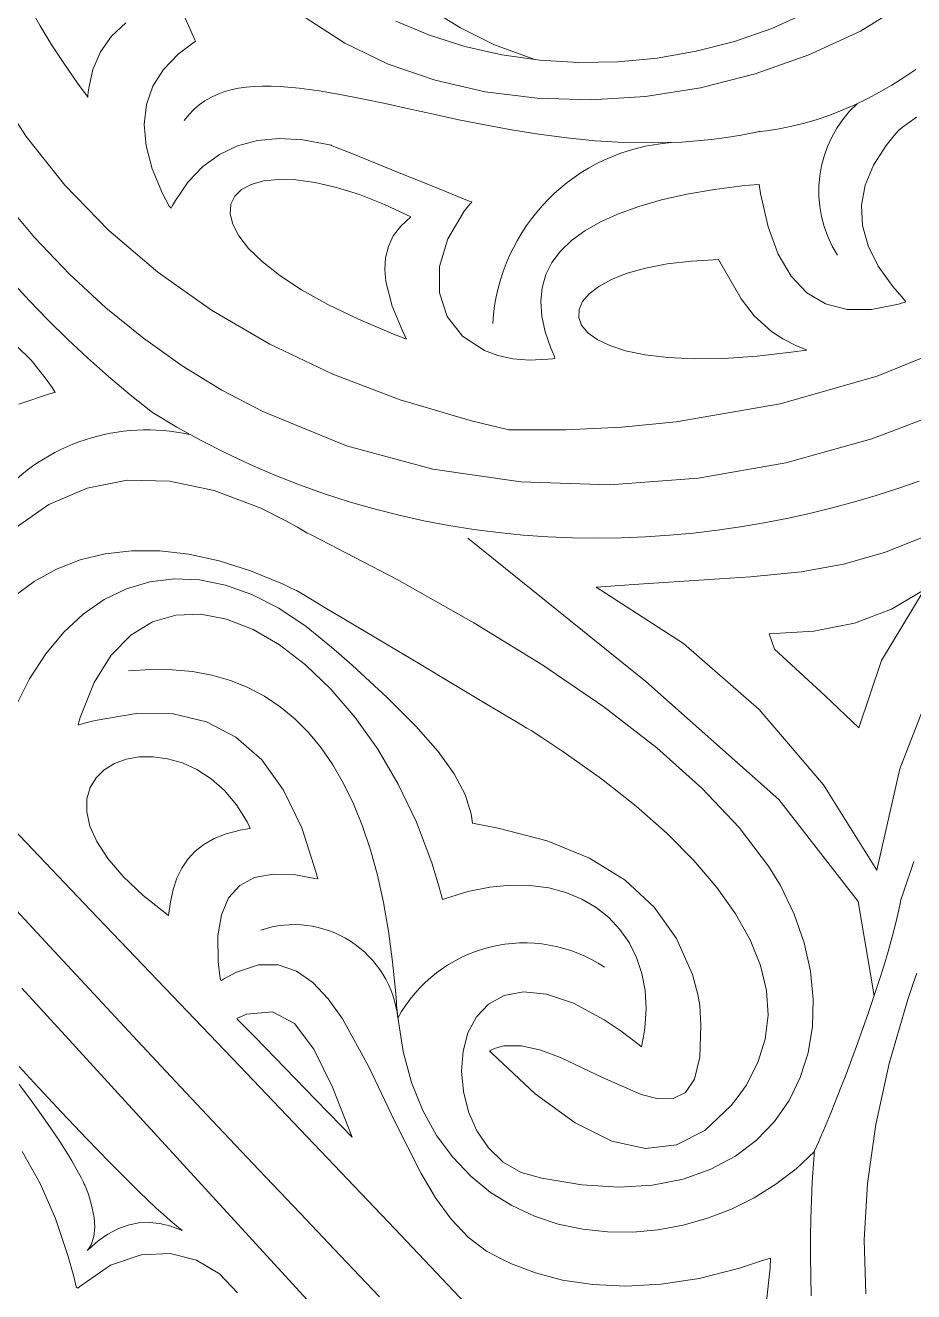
# Model space of a CAD drawing. Header units: inches. Extents: x 249 to 1192, y -18 to 440.
# Drawn here: x 614.2628 to 614.5859, y 265.6926 to 266.1528 of the extents above; entities that cross this region are included whole.
import ezdxf

# ---------------------------------------------------------------- set-up
doc = ezdxf.new("R2010")
doc.units = ezdxf.units.IN
doc.header["$MEASUREMENT"] = 0
doc.layers.add('KACA', color=141, linetype='Continuous', lineweight=30)
doc.layers.add('KOLOM', color=5, linetype='Continuous')

# ---------------------------------------------------------------- blocks, each defined once
blk = doc.blocks.new('GORGA')
at = {"lineweight": 9}
for points in [[(367.05312, 150.68347), (367.06744, 150.68873), (367.07988, 150.69487), (367.09108, 150.70178)], [(367.18029, 150.69913), (367.17864, 150.6955), (367.17736, 150.69268), (367.17651, 150.69081), (367.17616, 150.69004), (367.18252, 150.68533), (367.18787, 150.67976), (367.1917, 150.67364), (367.19403, 150.66697), (367.19483, 150.65974), (367.19413, 150.65195), (367.19191, 150.64361), (367.18818, 150.63472), (367.18575, 150.63006), (367.18511, 150.62931), (367.18459, 150.63028), (367.18352, 150.63216), (367.17883, 150.63893), (367.1735, 150.64449), (367.16753, 150.64885), (367.16092, 150.65199), (367.15366, 150.65393), (367.14576, 150.65465), (367.13722, 150.65417), (367.12804, 150.65248), (367.12685, 150.65218), (367.12674, 150.65215), (367.1265, 150.65205), (367.1253, 150.65157), (367.12051, 150.64964), (367.11336, 150.64675), (367.10483, 150.64331), (367.08757, 150.63635), (367.08081, 150.63363), (367.07662, 150.63194), (367.07579, 150.63161), (367.07574, 150.63158), (367.07645, 150.63076), (367.07845, 150.62827), (367.08447, 150.61816), (367.08742, 150.60811), (367.08742, 150.59857), (367.08462, 150.58999), (367.07915, 150.58284), (367.07115, 150.57757), (367.06624, 150.57577), (367.06074, 150.57462), (367.05468, 150.57415), (367.04807, 150.57444), (367.04634, 150.57464), (367.04546, 150.57476), (367.04558, 150.57541), (367.04695, 150.57849), (367.04906, 150.58442), (367.05029, 150.59006), (367.05066, 150.5954), (367.05016, 150.60044), (367.04879, 150.60518), (367.04656, 150.60962), (367.04346, 150.61376), (367.0395, 150.6176), (367.03466, 150.62115), (367.02897, 150.62439), (367.0224, 150.62734), (367.01497, 150.62999), (367.00667, 150.63234), (366.99751, 150.63439), (366.98747, 150.63614), (366.97658, 150.63759), (366.97116, 150.63794), (366.97066, 150.63463), (366.96799, 150.62262), (366.96429, 150.61261), (366.95957, 150.6046), (366.95381, 150.59858), (366.94703, 150.59456), (366.93921, 150.59254), (366.93037, 150.59252), (366.9205, 150.5945), (366.91787, 150.5953), (366.91936, 150.59711), (366.92264, 150.60085), (366.92795, 150.60829), (366.93161, 150.6157), (366.93361, 150.62307), (366.93396, 150.6304), (366.93265, 150.63769), (366.92968, 150.64495), (366.92505, 150.65217), (366.92212, 150.65577), (366.9205, 150.65756), (366.92006, 150.65799), (366.91903, 150.65875), (366.91697, 150.66027), (366.91404, 150.66243)], [(367.24671, 150.58461), (367.23602, 150.57415), (367.23088, 150.56769), (367.22836, 150.56416), (367.2273, 150.56241), (367.22889, 150.56201), (367.24043, 150.55812)], [(367.24254, 150.51262), (367.22949, 150.52168), (367.21565, 150.52763), (367.20102, 150.53047), (367.18561, 150.53019), (367.1694, 150.52679), (367.1524, 150.52028), (367.14361, 150.51586), (367.13914, 150.51336), (367.13688, 150.51204), (367.13569, 150.51133), (367.13367, 150.51033), (367.10288, 150.49434), (367.07496, 150.47863), (367.04991, 150.46321), (367.02774, 150.44806), (367.00844, 150.43319), (366.99201, 150.4186), (366.97846, 150.40429), (366.96779, 150.39026), (366.96341, 150.38313), (366.95844, 150.3728), (366.95482, 150.36239), (366.95252, 150.35204), (366.95154, 150.34185), (366.95184, 150.33193), (366.95342, 150.32241), (366.95626, 150.3134), (366.96034, 150.30501), (366.96565, 150.29737), (366.97217, 150.29058), (366.97987, 150.28477), (366.98876, 150.28004), (366.9988, 150.27652), (367.00998, 150.27432), (367.02229, 150.27356), (367.03571, 150.27435), (367.05022, 150.2768), (367.05778, 150.27891), (367.06426, 150.2827), (367.06962, 150.28785), (367.07384, 150.29405), (367.0769, 150.30098), (367.07878, 150.30832), (367.07946, 150.31575), (367.07891, 150.32296), (367.0771, 150.32963), (367.07402, 150.33543), (367.06965, 150.34006), (367.06396, 150.34319), (367.05692, 150.34451), (367.04852, 150.34369), (367.03873, 150.34043), (367.02753, 150.33439), (367.02139, 150.33024), (367.01489, 150.32527), (367.01405, 150.32459), (367.0139, 150.32498), (367.0137, 150.3259), (367.01334, 150.32774), (367.01278, 150.33136), (367.01232, 150.33836), (367.0127, 150.345), (367.01388, 150.35126), (367.01583, 150.35708), (367.01851, 150.36242), (367.02187, 150.36725), (367.02589, 150.37153), (367.03053, 150.37521), (367.03574, 150.37826), (367.0415, 150.38063), (367.04776, 150.38229), (367.05449, 150.38319), (367.06164, 150.3833), (367.06919, 150.38258), (367.0771, 150.38097), (367.08532, 150.37846), (367.08637, 150.37808), (367.0869, 150.37989), (367.08796, 150.38379), (367.0903, 150.39145), (367.09587, 150.40617), (367.10247, 150.41997), (367.10995, 150.43272), (367.11817, 150.44429), (367.12697, 150.45456), (367.13619, 150.46339), (367.14568, 150.47066), (367.15529, 150.47623), (367.16487, 150.47997), (367.17426, 150.48177), (367.18331, 150.48148), (367.19186, 150.47898), (367.19977, 150.47415), (367.20688, 150.46684), (367.21304, 150.45693), (367.2181, 150.4443), (367.21864, 150.44252), (367.21891, 150.44162), (367.21856, 150.44156), (367.21657, 150.44214), (367.21264, 150.44319), (367.1978, 150.44571), (367.18432, 150.44553), (367.17222, 150.44266), (367.16149, 150.43709), (367.15214, 150.42882), (367.14415, 150.41786), (367.13754, 150.4042), (367.1323, 150.38784), (367.13175, 150.38561), (367.13287, 150.38574), (367.13529, 150.38627), (367.13987, 150.38704), (367.148, 150.38736), (367.15476, 150.38608), (367.16014, 150.38318), (367.16415, 150.37868), (367.16679, 150.37257), (367.16805, 150.36485), (367.16794, 150.35553), (367.16737, 150.35026), (367.16717, 150.34888), (367.16673, 150.34866), (367.16562, 150.34936), (367.16132, 150.35171), (367.15334, 150.3543), (367.14611, 150.35434), (367.13953, 150.35211), (367.13352, 150.34791), (367.12797, 150.34203), (367.12278, 150.33477), (367.11315, 150.31725), (367.10385, 150.29771), (367.09413, 150.27848), (367.08887, 150.26971), (367.08322, 150.2619), (367.07709, 150.25534), (367.07037, 150.25032), (367.06714, 150.24861), (367.06528, 150.24762), (367.06133, 150.24573), (367.05256, 150.2424), (367.04267, 150.23981), (367.03171, 150.23814), (367.01974, 150.23757), (367.00682, 150.23826), (366.993, 150.24039), (366.97834, 150.24413), (366.9707, 150.24665), (366.96709, 150.24775), (366.96725, 150.24422), (366.96862, 150.23106)], [(366.9324, 150.23478), (366.93296, 150.25436), (366.93176, 150.27492), (366.92878, 150.29635), (366.92397, 150.31854), (366.91731, 150.3414), (366.91536, 150.34721), (366.91387, 150.35134)], [(367.23941, 150.34586), (367.22096, 150.32574), (367.20174, 150.30478), (367.18191, 150.28314), (367.14095, 150.23846), (367.05787, 150.14785)], [(367.05312, 150.68347), (367.06744, 150.68873), (367.07988, 150.69487), (367.09108, 150.70178)], [(367.18029, 150.69913), (367.17864, 150.6955), (367.17736, 150.69268), (367.17651, 150.69081), (367.17616, 150.69004), (367.18252, 150.68533), (367.18787, 150.67976), (367.1917, 150.67364), (367.19403, 150.66697), (367.19483, 150.65974), (367.19413, 150.65195), (367.19191, 150.64361), (367.18818, 150.63472), (367.18575, 150.63006), (367.18511, 150.62931), (367.18459, 150.63028), (367.18352, 150.63216), (367.17883, 150.63893), (367.1735, 150.64449), (367.16753, 150.64885), (367.16092, 150.65199), (367.15366, 150.65393), (367.14576, 150.65465), (367.13722, 150.65417), (367.12804, 150.65248), (367.12685, 150.65218), (367.12674, 150.65215), (367.1265, 150.65205), (367.1253, 150.65157), (367.12051, 150.64964), (367.11336, 150.64675), (367.10483, 150.64331), (367.08757, 150.63635), (367.08081, 150.63363), (367.07662, 150.63194), (367.07579, 150.63161), (367.07574, 150.63158), (367.07645, 150.63076), (367.07845, 150.62827), (367.08447, 150.61816), (367.08742, 150.60811), (367.08742, 150.59857), (367.08462, 150.58999), (367.07915, 150.58284), (367.07115, 150.57757), (367.06624, 150.57577), (367.06074, 150.57462), (367.05468, 150.57415), (367.04807, 150.57444), (367.04634, 150.57464), (367.04546, 150.57476), (367.04558, 150.57541), (367.04695, 150.57849), (367.04906, 150.58442), (367.05029, 150.59006), (367.05066, 150.5954), (367.05016, 150.60044), (367.04879, 150.60518), (367.04656, 150.60962), (367.04346, 150.61376), (367.0395, 150.6176), (367.03466, 150.62115), (367.02897, 150.62439), (367.0224, 150.62734), (367.01497, 150.62999), (367.00667, 150.63234), (366.99751, 150.63439), (366.98747, 150.63614), (366.97658, 150.63759), (366.97116, 150.63794), (366.97066, 150.63463), (366.96799, 150.62262), (366.96429, 150.61261), (366.95957, 150.6046), (366.95381, 150.59858), (366.94703, 150.59456), (366.93921, 150.59254), (366.93037, 150.59252), (366.9205, 150.5945), (366.91787, 150.5953), (366.91936, 150.59711), (366.92264, 150.60085), (366.92795, 150.60829), (366.93161, 150.6157), (366.93361, 150.62307), (366.93396, 150.6304), (366.93265, 150.63769), (366.92968, 150.64495), (366.92505, 150.65217), (366.92212, 150.65577), (366.9205, 150.65756), (366.92006, 150.65799), (366.91903, 150.65875), (366.91697, 150.66027), (366.91404, 150.66243)], [(367.24671, 150.58461), (367.23602, 150.57415), (367.23088, 150.56769), (367.22836, 150.56416), (367.2273, 150.56241), (367.22889, 150.56201), (367.24043, 150.55812)], [(367.24254, 150.51262), (367.22949, 150.52168), (367.21565, 150.52763), (367.20102, 150.53047), (367.18561, 150.53019), (367.1694, 150.52679), (367.1524, 150.52028), (367.14361, 150.51586), (367.13914, 150.51336), (367.13688, 150.51204), (367.13569, 150.51133), (367.13367, 150.51033), (367.10288, 150.49434), (367.07496, 150.47863), (367.04991, 150.46321), (367.02774, 150.44806), (367.00844, 150.43319), (366.99201, 150.4186), (366.97846, 150.40429), (366.96779, 150.39026), (366.96341, 150.38313), (366.95844, 150.3728), (366.95482, 150.36239), (366.95252, 150.35204), (366.95154, 150.34185), (366.95184, 150.33193), (366.95342, 150.32241), (366.95626, 150.3134), (366.96034, 150.30501), (366.96565, 150.29737), (366.97217, 150.29058), (366.97987, 150.28477), (366.98876, 150.28004), (366.9988, 150.27652), (367.00998, 150.27432), (367.02229, 150.27356), (367.03571, 150.27435), (367.05022, 150.2768), (367.05778, 150.27891), (367.06426, 150.2827), (367.06962, 150.28785), (367.07384, 150.29405), (367.0769, 150.30098), (367.07878, 150.30832), (367.07946, 150.31575), (367.07891, 150.32296), (367.0771, 150.32963), (367.07402, 150.33543), (367.06965, 150.34006), (367.06396, 150.34319), (367.05692, 150.34451), (367.04852, 150.34369), (367.03873, 150.34043), (367.02753, 150.33439), (367.02139, 150.33024), (367.01489, 150.32527), (367.01405, 150.32459), (367.0139, 150.32498), (367.0137, 150.3259), (367.01334, 150.32774), (367.01278, 150.33136), (367.01232, 150.33836), (367.0127, 150.345), (367.01388, 150.35126), (367.01583, 150.35708), (367.01851, 150.36242), (367.02187, 150.36725), (367.02589, 150.37153), (367.03053, 150.37521), (367.03574, 150.37826), (367.0415, 150.38063), (367.04776, 150.38229), (367.05449, 150.38319), (367.06164, 150.3833), (367.06919, 150.38258), (367.0771, 150.38097), (367.08532, 150.37846), (367.08637, 150.37808), (367.0869, 150.37989), (367.08796, 150.38379), (367.0903, 150.39145), (367.09587, 150.40617), (367.10247, 150.41997), (367.10995, 150.43272), (367.11817, 150.44429), (367.12697, 150.45456), (367.13619, 150.46339), (367.14568, 150.47066), (367.15529, 150.47623), (367.16487, 150.47997), (367.17426, 150.48177), (367.18331, 150.48148), (367.19186, 150.47898), (367.19977, 150.47415), (367.20688, 150.46684), (367.21304, 150.45693), (367.2181, 150.4443), (367.21864, 150.44252), (367.21891, 150.44162), (367.21856, 150.44156), (367.21657, 150.44214), (367.21264, 150.44319), (367.1978, 150.44571), (367.18432, 150.44553), (367.17222, 150.44266), (367.16149, 150.43709), (367.15214, 150.42882), (367.14415, 150.41786), (367.13754, 150.4042), (367.1323, 150.38784), (367.13175, 150.38561), (367.13287, 150.38574), (367.13529, 150.38627), (367.13987, 150.38704), (367.148, 150.38736), (367.15476, 150.38608), (367.16014, 150.38318), (367.16415, 150.37868), (367.16679, 150.37257), (367.16805, 150.36485), (367.16794, 150.35553), (367.16737, 150.35026), (367.16717, 150.34888), (367.16673, 150.34866), (367.16562, 150.34936), (367.16132, 150.35171), (367.15334, 150.3543), (367.14611, 150.35434), (367.13953, 150.35211), (367.13352, 150.34791), (367.12797, 150.34203), (367.12278, 150.33477), (367.11315, 150.31725), (367.10385, 150.29771), (367.09413, 150.27848), (367.08887, 150.26971), (367.08322, 150.2619), (367.07709, 150.25534), (367.07037, 150.25032), (367.06714, 150.24861), (367.06528, 150.24762), (367.06133, 150.24573), (367.05256, 150.2424), (367.04267, 150.23981), (367.03171, 150.23814), (367.01974, 150.23757), (367.00682, 150.23826), (366.993, 150.24039), (366.97834, 150.24413), (366.9707, 150.24665), (366.96709, 150.24775), (366.96725, 150.24422), (366.96862, 150.23106)], [(366.9324, 150.23478), (366.93296, 150.25436), (366.93176, 150.27492), (366.92878, 150.29635), (366.92397, 150.31854), (366.91731, 150.3414), (366.91536, 150.34721), (366.91387, 150.35134)], [(367.23941, 150.34586), (367.22096, 150.32574), (367.20174, 150.30478), (367.18191, 150.28314), (367.14095, 150.23846), (367.05787, 150.14785)], [(366.91304, 150.5301), (366.92077, 150.52743), (366.92862, 150.52492), (366.93659, 150.52257), (366.94467, 150.52039), (366.95285, 150.51838), (366.96112, 150.51657), (366.96949, 150.51494), (366.97795, 150.5135), (366.98649, 150.51228), (366.9951, 150.51126), (367.00378, 150.51045), (367.01253, 150.50987), (367.02133, 150.50952), (367.03018, 150.5094), (367.03908, 150.50953), (367.04802, 150.50991), (367.05699, 150.51054), (367.066, 150.51143), (367.07502, 150.51259), (367.08406, 150.51402), (367.09312, 150.51574), (367.10217, 150.51774), (367.11123, 150.52004), (367.12029, 150.52264), (367.12933, 150.52554), (367.13835, 150.52876), (367.14735, 150.5323), (367.15632, 150.53617), (367.16526, 150.54037), (367.17415, 150.5449), (367.183, 150.54979), (367.1918, 150.55503), (367.19996, 150.56154), (367.20785, 150.56817), (367.21547, 150.57492), (367.22281, 150.58176), (367.22989, 150.58871), (367.23669, 150.59576), (367.24322, 150.6029)], [(366.91419, 150.6797), (366.91855, 150.67677), (366.92295, 150.67401), (366.9274, 150.67145), (366.93189, 150.66908), (366.93641, 150.66691), (366.94096, 150.66493), (366.94552, 150.66316), (366.95011, 150.6616), (366.9547, 150.66025), (366.9593, 150.65911), (366.9639, 150.65818), (366.96849, 150.65748), (366.97078, 150.65722), (366.9713, 150.65716), (366.97164, 150.65708), (366.97232, 150.65694), (366.97773, 150.65589), (366.98314, 150.65501), (366.98853, 150.65431), (366.99927, 150.65338), (367.00993, 150.65303), (367.02048, 150.65321), (367.03091, 150.65383), (367.04119, 150.65485), (367.05131, 150.65618), (367.06123, 150.65778), (367.07095, 150.65957), (367.08043, 150.66148), (367.08966, 150.66346), (367.09862, 150.66544), (367.10728, 150.66734), (367.11562, 150.66912), (367.12362, 150.6707), (367.13127, 150.67201), (367.13853, 150.67299), (367.14538, 150.67358), (367.14865, 150.67371), (367.15181, 150.67371), (367.15486, 150.67359), (367.1578, 150.67332), (367.16062, 150.67291), (367.16332, 150.67234), (367.16589, 150.67161), (367.16834, 150.6707), (367.17067, 150.66962), (367.17286, 150.66835), (367.17492, 150.66688), (367.17684, 150.66521), (367.17863, 150.66332), (367.18028, 150.66122)], [(366.91304, 150.5301), (366.92077, 150.52743), (366.92862, 150.52492), (366.93659, 150.52257), (366.94467, 150.52039), (366.95285, 150.51838), (366.96112, 150.51657), (366.96949, 150.51494), (366.97795, 150.5135), (366.98649, 150.51228), (366.9951, 150.51126), (367.00378, 150.51045), (367.01253, 150.50987), (367.02133, 150.50952), (367.03018, 150.5094), (367.03908, 150.50953), (367.04802, 150.50991), (367.05699, 150.51054), (367.066, 150.51143), (367.07502, 150.51259), (367.08406, 150.51402), (367.09312, 150.51574), (367.10217, 150.51774), (367.11123, 150.52004), (367.12029, 150.52264), (367.12933, 150.52554), (367.13835, 150.52876), (367.14735, 150.5323), (367.15632, 150.53617), (367.16526, 150.54037), (367.17415, 150.5449), (367.183, 150.54979), (367.1918, 150.55503), (367.19996, 150.56154), (367.20785, 150.56817), (367.21547, 150.57492), (367.22281, 150.58176), (367.22989, 150.58871), (367.23669, 150.59576), (367.24322, 150.6029)], [(366.91419, 150.6797), (366.91855, 150.67677), (366.92295, 150.67401), (366.9274, 150.67145), (366.93189, 150.66908), (366.93641, 150.66691), (366.94096, 150.66493), (366.94552, 150.66316), (366.95011, 150.6616), (366.9547, 150.66025), (366.9593, 150.65911), (366.9639, 150.65818), (366.96849, 150.65748), (366.97078, 150.65722), (366.9713, 150.65716), (366.97164, 150.65708), (366.97232, 150.65694), (366.97773, 150.65589), (366.98314, 150.65501), (366.98853, 150.65431), (366.99927, 150.65338), (367.00993, 150.65303), (367.02048, 150.65321), (367.03091, 150.65383), (367.04119, 150.65485), (367.05131, 150.65618), (367.06123, 150.65778), (367.07095, 150.65957), (367.08043, 150.66148), (367.08966, 150.66346), (367.09862, 150.66544), (367.10728, 150.66734), (367.11562, 150.66912), (367.12362, 150.6707), (367.13127, 150.67201), (367.13853, 150.67299), (367.14538, 150.67358), (367.14865, 150.67371), (367.15181, 150.67371), (367.15486, 150.67359), (367.1578, 150.67332), (367.16062, 150.67291), (367.16332, 150.67234), (367.16589, 150.67161), (367.16834, 150.6707), (367.17067, 150.66962), (367.17286, 150.66835), (367.17492, 150.66688), (367.17684, 150.66521), (367.17863, 150.66332), (367.18028, 150.66122)], [(367.16096, 150.23512), (367.16752, 150.24212), (367.17581, 150.24706), (367.18542, 150.24951), (367.19598, 150.24902), (367.20708, 150.24517), (367.21833, 150.23751), (367.21903, 150.2369), (367.21962, 150.23734), (367.22051, 150.2411), (367.22248, 150.24841), (367.22711, 150.26219), (367.23268, 150.27488), (367.23922, 150.28649)], [(367.04575, 150.19722), (367.10365, 150.25844), (367.16023, 150.31763), (367.21438, 150.37421), (367.24018, 150.40133), (367.26495, 150.42758), (367.28855, 150.45288), (367.31083, 150.47716), (367.33166, 150.50036), (367.35089, 150.52238), (367.36838, 150.54317), (367.38399, 150.56265), (367.39759, 150.58075), (367.40902, 150.59739), (367.41815, 150.61249), (367.42484, 150.626), (367.42723, 150.63213), (367.42842, 150.63569), (367.4299, 150.64016), (367.43539, 150.65788), (367.4443, 150.69265), (367.4505, 150.72649)], [(366.89992, 150.55702), (366.93025, 150.54551), (366.96152, 150.53685), (366.99343, 150.53123), (367.02567, 150.52884), (367.05794, 150.52988), (367.08992, 150.53453), (367.1213, 150.54299), (367.15177, 150.55544), (367.16658, 150.56323), (367.18104, 150.57209), (367.19512, 150.58204), (367.20878, 150.59311), (367.22199, 150.60533), (367.2347, 150.61871), (367.24687, 150.63328), (367.25847, 150.64907), (367.27062, 150.66827), (367.28071, 150.68896), (367.28881, 150.71104)], [(366.91745, 150.70406), (366.9344, 150.69372), (366.9532, 150.68505), (366.97267, 150.67811), (366.99251, 150.67309), (367.01249, 150.66997), (367.03236, 150.66872), (367.05189, 150.66929), (367.07085, 150.67167), (367.08901, 150.67582), (367.10612, 150.68171), (367.12195, 150.68931), (367.13627, 150.69858)], [(367.10334, 150.69726), (367.09114, 150.69217), (367.07826, 150.68811), (367.06483, 150.68511), (367.05099, 150.68317), (367.03687, 150.6823), (367.02259, 150.68254), (367.00829, 150.68387), (366.99411, 150.68634), (366.98016, 150.68994), (366.96659, 150.69469), (366.95352, 150.7006)], [(367.26842, 150.71484), (367.26026, 150.69398), (367.25004, 150.67413), (367.23784, 150.65535), (367.22372, 150.63771), (367.20773, 150.62128), (367.18992, 150.60613), (367.17037, 150.59233), (367.14912, 150.57996), (367.12624, 150.56907), (367.10179, 150.55974), (367.07582, 150.55205), (367.06229, 150.54884), (367.04152, 150.54878), (367.02119, 150.54975), (367.00142, 150.55166), (366.96362, 150.55824), (366.92826, 150.5683), (366.89546, 150.58161)], [(367.24177, 150.44792), (367.23654, 150.45826), (367.23064, 150.46738), (367.22412, 150.47526), (367.21702, 150.48185), (367.2094, 150.48712), (367.20132, 150.49104), (367.19282, 150.49356), (367.18395, 150.49464), (367.17477, 150.49426), (367.16532, 150.49237), (367.15566, 150.48894), (367.14584, 150.48392), (367.13592, 150.47729), (367.12672, 150.46976), (367.11928, 150.46324), (367.1064, 150.45143), (367.09603, 150.44108), (367.08798, 150.43193), (367.08208, 150.42375), (367.07814, 150.41627), (367.07598, 150.40926), (367.07551, 150.40585), (367.06611, 150.40408), (367.04829, 150.39944), (367.0329, 150.3931), (367.01992, 150.38507), (367.00936, 150.37534), (367.00123, 150.36392), (366.99551, 150.35081), (366.99356, 150.34362), (366.99281, 150.33959), (366.99237, 150.33234), (366.99277, 150.32082), (366.9947, 150.31286), (366.998, 150.30799), (367.00246, 150.30574), (367.0079, 150.30563), (367.01413, 150.30718), (367.02821, 150.31339), (367.0432, 150.32058), (367.05057, 150.32335), (367.0576, 150.32495), (367.06411, 150.32489), (367.06711, 150.32409), (367.06853, 150.32347), (367.06923, 150.3231), (367.06837, 150.32212), (367.05264, 150.30753), (367.03814, 150.29692), (367.02481, 150.2903), (367.01254, 150.28763), (367.00127, 150.28891), (366.99091, 150.29412), (366.98137, 150.30324), (366.97879, 150.30652), (366.97599, 150.31056), (366.97167, 150.31882), (366.969, 150.32733), (366.96798, 150.33607), (366.96857, 150.34502), (366.97075, 150.35415), (366.9745, 150.36346), (366.9798, 150.37292), (366.98662, 150.38252), (366.99493, 150.39224), (367.00471, 150.40206), (367.01594, 150.41196), (367.0286, 150.42193), (367.04265, 150.43194), (367.05019, 150.43696), (367.05382, 150.43929), (367.0539, 150.43934), (367.05569, 150.44041), (367.05951, 150.44269), (367.06503, 150.44598), (367.0719, 150.45007), (367.07978, 150.45477), (367.09719, 150.46516), (367.11453, 150.4755), (367.12231, 150.48014), (367.12905, 150.48415), (367.13439, 150.48734), (367.138, 150.48949), (367.13953, 150.4904), (367.14013, 150.4907), (367.14162, 150.49142), (367.14458, 150.49281), (367.15624, 150.49759), (367.16759, 150.50117), (367.17858, 150.50356), (367.18917, 150.50477), (367.19933, 150.50482), (367.20901, 150.50372), (367.21818, 150.5015), (367.2268, 150.49816), (367.23483, 150.49372), (367.24223, 150.4882)], [(367.16096, 150.23512), (367.16752, 150.24212), (367.17581, 150.24706), (367.18542, 150.24951), (367.19598, 150.24902), (367.20708, 150.24517), (367.21833, 150.23751), (367.21903, 150.2369), (367.21962, 150.23734), (367.22051, 150.2411), (367.22248, 150.24841), (367.22711, 150.26219), (367.23268, 150.27488), (367.23922, 150.28649)], [(367.04575, 150.19722), (367.10365, 150.25844), (367.16023, 150.31763), (367.21438, 150.37421), (367.24018, 150.40133), (367.26495, 150.42758), (367.28855, 150.45288), (367.31083, 150.47716), (367.33166, 150.50036), (367.35089, 150.52238), (367.36838, 150.54317), (367.38399, 150.56265), (367.39759, 150.58075), (367.40902, 150.59739), (367.41815, 150.61249), (367.42484, 150.626), (367.42723, 150.63213), (367.42842, 150.63569), (367.4299, 150.64016), (367.43539, 150.65788), (367.4443, 150.69265), (367.4505, 150.72649)], [(366.89992, 150.55702), (366.93025, 150.54551), (366.96152, 150.53685), (366.99343, 150.53123), (367.02567, 150.52884), (367.05794, 150.52988), (367.08992, 150.53453), (367.1213, 150.54299), (367.15177, 150.55544), (367.16658, 150.56323), (367.18104, 150.57209), (367.19512, 150.58204), (367.20878, 150.59311), (367.22199, 150.60533), (367.2347, 150.61871), (367.24687, 150.63328), (367.25847, 150.64907), (367.27062, 150.66827), (367.28071, 150.68896), (367.28881, 150.71104)], [(366.91745, 150.70406), (366.9344, 150.69372), (366.9532, 150.68505), (366.97267, 150.67811), (366.99251, 150.67309), (367.01249, 150.66997), (367.03236, 150.66872), (367.05189, 150.66929), (367.07085, 150.67167), (367.08901, 150.67582), (367.10612, 150.68171), (367.12195, 150.68931), (367.13627, 150.69858)], [(367.10334, 150.69726), (367.09114, 150.69217), (367.07826, 150.68811), (367.06483, 150.68511), (367.05099, 150.68317), (367.03687, 150.6823), (367.02259, 150.68254), (367.00829, 150.68387), (366.99411, 150.68634), (366.98016, 150.68994), (366.96659, 150.69469), (366.95352, 150.7006)], [(367.26842, 150.71484), (367.26026, 150.69398), (367.25004, 150.67413), (367.23784, 150.65535), (367.22372, 150.63771), (367.20773, 150.62128), (367.18992, 150.60613), (367.17037, 150.59233), (367.14912, 150.57996), (367.12624, 150.56907), (367.10179, 150.55974), (367.07582, 150.55205), (367.06229, 150.54884), (367.04152, 150.54878), (367.02119, 150.54975), (367.00142, 150.55166), (366.96362, 150.55824), (366.92826, 150.5683), (366.89546, 150.58161)], [(367.24177, 150.44792), (367.23654, 150.45826), (367.23064, 150.46738), (367.22412, 150.47526), (367.21702, 150.48185), (367.2094, 150.48712), (367.20132, 150.49104), (367.19282, 150.49356), (367.18395, 150.49464), (367.17477, 150.49426), (367.16532, 150.49237), (367.15566, 150.48894), (367.14584, 150.48392), (367.13592, 150.47729), (367.12672, 150.46976), (367.11928, 150.46324), (367.1064, 150.45143), (367.09603, 150.44108), (367.08798, 150.43193), (367.08208, 150.42375), (367.07814, 150.41627), (367.07598, 150.40926), (367.07551, 150.40585), (367.06611, 150.40408), (367.04829, 150.39944), (367.0329, 150.3931), (367.01992, 150.38507), (367.00936, 150.37534), (367.00123, 150.36392), (366.99551, 150.35081), (366.99356, 150.34362), (366.99281, 150.33959), (366.99237, 150.33234), (366.99277, 150.32082), (366.9947, 150.31286), (366.998, 150.30799), (367.00246, 150.30574), (367.0079, 150.30563), (367.01413, 150.30718), (367.02821, 150.31339), (367.0432, 150.32058), (367.05057, 150.32335), (367.0576, 150.32495), (367.06411, 150.32489), (367.06711, 150.32409), (367.06853, 150.32347), (367.06923, 150.3231), (367.06837, 150.32212), (367.05264, 150.30753), (367.03814, 150.29692), (367.02481, 150.2903), (367.01254, 150.28763), (367.00127, 150.28891), (366.99091, 150.29412), (366.98137, 150.30324), (366.97879, 150.30652), (366.97599, 150.31056), (366.97167, 150.31882), (366.969, 150.32733), (366.96798, 150.33607), (366.96857, 150.34502), (366.97075, 150.35415), (366.9745, 150.36346), (366.9798, 150.37292), (366.98662, 150.38252), (366.99493, 150.39224), (367.00471, 150.40206), (367.01594, 150.41196), (367.0286, 150.42193), (367.04265, 150.43194), (367.05019, 150.43696), (367.05382, 150.43929), (367.0539, 150.43934), (367.05569, 150.44041), (367.05951, 150.44269), (367.06503, 150.44598), (367.0719, 150.45007), (367.07978, 150.45477), (367.09719, 150.46516), (367.11453, 150.4755), (367.12231, 150.48014), (367.12905, 150.48415), (367.13439, 150.48734), (367.138, 150.48949), (367.13953, 150.4904), (367.14013, 150.4907), (367.14162, 150.49142), (367.14458, 150.49281), (367.15624, 150.49759), (367.16759, 150.50117), (367.17858, 150.50356), (367.18917, 150.50477), (367.19933, 150.50482), (367.20901, 150.50372), (367.21818, 150.5015), (367.2268, 150.49816), (367.23483, 150.49372), (367.24223, 150.4882)], [(367.10924, 150.23366), (367.12359, 150.24872), (367.13818, 150.26406), (367.15302, 150.2797), (367.16809, 150.29564), (367.18342, 150.31192), (367.19899, 150.32853), (367.21481, 150.34549), (367.23088, 150.36281), (367.24722, 150.38051)], [(367.10924, 150.23366), (367.12359, 150.24872), (367.13818, 150.26406), (367.15302, 150.2797), (367.16809, 150.29564), (367.18342, 150.31192), (367.19899, 150.32853), (367.21481, 150.34549), (367.23088, 150.36281), (367.24722, 150.38051)], [(367.23626, 150.7019), (367.23269, 150.69559), (367.22865, 150.68897), (367.22412, 150.68201), (367.21908, 150.67473), (367.21636, 150.67096), (367.21566, 150.67001), (367.21543, 150.6697), (367.21543, 150.66973), (367.21542, 150.66986), (367.21537, 150.67036), (367.21516, 150.67233), (367.21357, 150.67969), (367.21077, 150.6862), (367.20678, 150.69186), (367.20158, 150.69666)], [(367.23626, 150.7019), (367.23269, 150.69559), (367.22865, 150.68897), (367.22412, 150.68201), (367.21908, 150.67473), (367.21636, 150.67096), (367.21566, 150.67001), (367.21543, 150.6697), (367.21543, 150.66973), (367.21542, 150.66986), (367.21537, 150.67036), (367.21516, 150.67233), (367.21357, 150.67969), (367.21077, 150.6862), (367.20678, 150.69186), (367.20158, 150.69666)], [(366.91492, 150.39192), (366.91872, 150.38082), (366.91963, 150.37802), (366.91975, 150.37767), (366.91979, 150.3775), (366.91984, 150.37722), (366.91995, 150.37666), (366.92043, 150.37437), (366.92154, 150.36958), (366.92284, 150.36452), (366.92431, 150.35926), (366.92592, 150.35383), (366.92766, 150.34827), (366.93142, 150.33698), (366.93542, 150.32574), (366.93746, 150.32024), (366.93949, 150.3149), (366.94149, 150.30974), (366.94344, 150.30482), (366.94532, 150.30018), (366.9471, 150.29587), (366.94796, 150.29385), (366.94878, 150.29192), (366.94956, 150.2901), (366.95031, 150.28839), (366.95102, 150.28679), (366.95113, 150.28641), (366.95117, 150.28601), (366.95123, 150.28521), (366.95148, 150.28201), (366.9519, 150.27551), (366.95222, 150.26889), (366.95244, 150.26215), (366.95255, 150.2553), (366.95256, 150.24832), (366.95247, 150.24123), (366.95228, 150.23402)], [(366.91492, 150.39192), (366.91872, 150.38082), (366.91963, 150.37802), (366.91975, 150.37767), (366.91979, 150.3775), (366.91984, 150.37722), (366.91995, 150.37666), (366.92043, 150.37437), (366.92154, 150.36958), (366.92284, 150.36452), (366.92431, 150.35926), (366.92592, 150.35383), (366.92766, 150.34827), (366.93142, 150.33698), (366.93542, 150.32574), (366.93746, 150.32024), (366.93949, 150.3149), (366.94149, 150.30974), (366.94344, 150.30482), (366.94532, 150.30018), (366.9471, 150.29587), (366.94796, 150.29385), (366.94878, 150.29192), (366.94956, 150.2901), (366.95031, 150.28839), (366.95102, 150.28679), (366.95113, 150.28641), (366.95117, 150.28601), (366.95123, 150.28521), (366.95148, 150.28201), (366.9519, 150.27551), (366.95222, 150.26889), (366.95244, 150.26215), (366.95255, 150.2553), (366.95256, 150.24832), (366.95247, 150.24123), (366.95228, 150.23402)], [(367.24034, 150.31736), (367.23498, 150.31156), (367.22983, 150.30604), (367.2249, 150.3008), (367.2202, 150.29583), (367.21572, 150.29114), (367.21146, 150.28673), (367.20743, 150.28259), (367.20361, 150.27874), (367.20002, 150.27516), (367.19665, 150.27186), (367.19351, 150.26883), (367.19058, 150.26608), (367.18788, 150.26361), (367.1854, 150.26142), (367.18314, 150.25951), (367.1811, 150.25787), (367.1811, 150.25787), (367.18515, 150.25941), (367.18913, 150.26037), (367.19304, 150.26076), (367.19689, 150.26056), (367.20068, 150.25979), (367.2044, 150.25845), (367.20806, 150.25652), (367.21165, 150.25402), (367.21517, 150.25095), (367.21561, 150.25052), (367.21544, 150.25071), (367.21494, 150.25131), (367.21412, 150.25264), (367.21313, 150.25568), (367.21285, 150.25904), (367.21311, 150.26253), (367.21374, 150.26592), (367.21456, 150.26901), (367.21541, 150.27157), (367.2161, 150.2734), (367.21634, 150.27397), (367.21647, 150.27428), (367.21649, 150.27433), (367.21649, 150.27433), (367.21664, 150.27464), (367.21699, 150.27535), (367.21772, 150.27681), (367.21936, 150.27987), (367.22122, 150.28311), (367.2233, 150.28653), (367.2256, 150.29013), (367.22811, 150.29391), (367.23084, 150.29787), (367.23379, 150.30201), (367.23695, 150.30633), (367.24032, 150.31082)], [(367.24034, 150.31736), (367.23498, 150.31156), (367.22983, 150.30604), (367.2249, 150.3008), (367.2202, 150.29583), (367.21572, 150.29114), (367.21146, 150.28673), (367.20743, 150.28259), (367.20361, 150.27874), (367.20002, 150.27516), (367.19665, 150.27186), (367.19351, 150.26883), (367.19058, 150.26608), (367.18788, 150.26361), (367.1854, 150.26142), (367.18314, 150.25951), (367.1811, 150.25787), (367.1811, 150.25787), (367.18515, 150.25941), (367.18913, 150.26037), (367.19304, 150.26076), (367.19689, 150.26056), (367.20068, 150.25979), (367.2044, 150.25845), (367.20806, 150.25652), (367.21165, 150.25402), (367.21517, 150.25095), (367.21561, 150.25052), (367.21544, 150.25071), (367.21494, 150.25131), (367.21412, 150.25264), (367.21313, 150.25568), (367.21285, 150.25904), (367.21311, 150.26253), (367.21374, 150.26592), (367.21456, 150.26901), (367.21541, 150.27157), (367.2161, 150.2734), (367.21634, 150.27397), (367.21647, 150.27428), (367.21649, 150.27433), (367.21649, 150.27433), (367.21664, 150.27464), (367.21699, 150.27535), (367.21772, 150.27681), (367.21936, 150.27987), (367.22122, 150.28311), (367.2233, 150.28653), (367.2256, 150.29013), (367.22811, 150.29391), (367.23084, 150.29787), (367.23379, 150.30201), (367.23695, 150.30633), (367.24032, 150.31082)], [(366.92935, 150.3431), (366.93517, 150.37743), (366.96402, 150.41446), (367.01248, 150.45738), (367.07716, 150.50942)], [(366.92935, 150.3431), (366.93517, 150.37743), (366.96402, 150.41446), (367.01248, 150.45738), (367.07716, 150.50942)], [(366.95112, 150.28658), (366.9578, 150.28022), (366.96512, 150.27459), (366.97298, 150.2697), (366.98128, 150.26558), (366.98994, 150.26225), (366.99886, 150.25973), (367.00796, 150.25805), (367.01714, 150.25723), (367.02632, 150.2573), (367.03539, 150.25827), (367.04428, 150.26017), (367.05288, 150.26303), (367.06111, 150.26686), (367.06888, 150.27168), (367.0761, 150.27753), (367.08267, 150.28443), (367.08851, 150.29239), (367.09351, 150.30144), (367.09761, 150.3116), (367.10069, 150.3229), (367.10267, 150.33536), (367.10298, 150.33866), (367.10309, 150.34003), (367.10314, 150.34079), (367.10338, 150.34381), (367.10453, 150.35549), (367.10603, 150.36657), (367.10787, 150.37704), (367.11007, 150.38689), (367.11261, 150.39614), (367.1155, 150.40478), (367.11874, 150.41281), (367.12232, 150.42023), (367.12625, 150.42704), (367.13053, 150.43324), (367.13516, 150.43883), (367.14013, 150.44381), (367.14546, 150.44818), (367.15113, 150.45194), (367.15714, 150.4551), (367.16351, 150.45764), (367.17022, 150.45958), (367.17728, 150.4609), (367.18468, 150.46162), (367.19244, 150.46173), (367.20054, 150.46122)], [(366.95112, 150.28658), (366.9578, 150.28022), (366.96512, 150.27459), (366.97298, 150.2697), (366.98128, 150.26558), (366.98994, 150.26225), (366.99886, 150.25973), (367.00796, 150.25805), (367.01714, 150.25723), (367.02632, 150.2573), (367.03539, 150.25827), (367.04428, 150.26017), (367.05288, 150.26303), (367.06111, 150.26686), (367.06888, 150.27168), (367.0761, 150.27753), (367.08267, 150.28443), (367.08851, 150.29239), (367.09351, 150.30144), (367.09761, 150.3116), (367.10069, 150.3229), (367.10267, 150.33536), (367.10298, 150.33866), (367.10309, 150.34003), (367.10314, 150.34079), (367.10338, 150.34381), (367.10453, 150.35549), (367.10603, 150.36657), (367.10787, 150.37704), (367.11007, 150.38689), (367.11261, 150.39614), (367.1155, 150.40478), (367.11874, 150.41281), (367.12232, 150.42023), (367.12625, 150.42704), (367.13053, 150.43324), (367.13516, 150.43883), (367.14013, 150.44381), (367.14546, 150.44818), (367.15113, 150.45194), (367.15714, 150.4551), (367.16351, 150.45764), (367.17022, 150.45958), (367.17728, 150.4609), (367.18468, 150.46162), (367.19244, 150.46173), (367.20054, 150.46122)]]:
    blk.add_lwpolyline(points, dxfattribs=at)
for points in [[(366.94269, 150.61221, 0.364664), (366.93555, 150.6673)], [(366.94269, 150.61221, 0.364664), (366.93555, 150.6673)], [(367.06811, 150.58743, 0.375638), (367.00304, 150.65319)], [(367.06811, 150.58743, 0.375638), (367.00304, 150.65319)], [(367.24814, 150.52412, 0.273825), (367.17822, 150.5471)], [(367.24814, 150.52412, 0.273825), (367.17822, 150.5471)], [(367.15246, 150.36699, 0.479365), (367.10261, 150.335)], [(367.15246, 150.36699, 0.479365), (367.10261, 150.335)], [(367.02748, 150.35355, -0.439854), (367.10261, 150.335)], [(367.02748, 150.35355, -0.439854), (367.10261, 150.335)]]:
    blk.add_lwpolyline(points, format="xyb", dxfattribs=at)
for points in [[(367.09786, 150.62616), (367.10745, 150.6307), (367.1165, 150.63427), (367.12494, 150.63691), (367.13271, 150.63868), (367.13976, 150.63962), (367.14601, 150.63978), (367.15142, 150.63922), (367.15592, 150.63799), (367.15945, 150.63613), (367.16195, 150.6337), (367.16336, 150.63075), (367.16362, 150.62732), (367.16267, 150.62348), (367.16044, 150.61926), (367.15688, 150.61472), (367.15193, 150.60991), (367.14552, 150.60488), (367.1376, 150.59968), (367.1281, 150.59437), (367.11697, 150.58898), (367.10414, 150.58358), (367.10066, 150.58223), (367.09977, 150.58189), (367.0995, 150.58183), (367.09957, 150.58196), (367.09985, 150.58251), (367.10093, 150.58471), (367.10468, 150.59369), (367.10696, 150.60266), (367.10733, 150.60704), (367.10706, 150.61129), (367.10607, 150.61537), (367.10427, 150.61924), (367.10156, 150.62285), (367.09786, 150.62616)], [(367.09786, 150.62616), (367.10745, 150.6307), (367.1165, 150.63427), (367.12494, 150.63691), (367.13271, 150.63868), (367.13976, 150.63962), (367.14601, 150.63978), (367.15142, 150.63922), (367.15592, 150.63799), (367.15945, 150.63613), (367.16195, 150.6337), (367.16336, 150.63075), (367.16362, 150.62732), (367.16267, 150.62348), (367.16044, 150.61926), (367.15688, 150.61472), (367.15193, 150.60991), (367.14552, 150.60488), (367.1376, 150.59968), (367.1281, 150.59437), (367.11697, 150.58898), (367.10414, 150.58358), (367.10066, 150.58223), (367.09977, 150.58189), (367.0995, 150.58183), (367.09957, 150.58196), (367.09985, 150.58251), (367.10093, 150.58471), (367.10468, 150.59369), (367.10696, 150.60266), (367.10733, 150.60704), (367.10706, 150.61129), (367.10607, 150.61537), (367.10427, 150.61924), (367.10156, 150.62285), (367.09786, 150.62616)], [(366.98599, 150.61063), (366.99586, 150.61012), (367.0047, 150.60908), (367.0125, 150.60757), (367.01925, 150.60567), (367.02493, 150.60343), (367.02953, 150.60092), (367.03303, 150.59822), (367.03542, 150.59539), (367.03668, 150.59249), (367.0368, 150.5896), (367.03576, 150.58677), (367.03355, 150.58408), (367.03016, 150.5816), (367.02557, 150.57939), (367.01976, 150.57751), (367.01272, 150.57604), (367.00444, 150.57504), (366.9949, 150.57458), (366.98408, 150.57472), (366.97198, 150.57554), (366.95858, 150.5771), (366.95502, 150.57761), (366.95412, 150.57775), (366.95388, 150.57782), (366.95407, 150.57789), (366.95481, 150.57818), (366.95762, 150.57937), (366.96257, 150.58187), (366.9667, 150.5845), (366.97306, 150.59018), (366.97772, 150.59644), (366.98599, 150.61063)], [(366.98599, 150.61063), (366.99586, 150.61012), (367.0047, 150.60908), (367.0125, 150.60757), (367.01925, 150.60567), (367.02493, 150.60343), (367.02953, 150.60092), (367.03303, 150.59822), (367.03542, 150.59539), (367.03668, 150.59249), (367.0368, 150.5896), (367.03576, 150.58677), (367.03355, 150.58408), (367.03016, 150.5816), (367.02557, 150.57939), (367.01976, 150.57751), (367.01272, 150.57604), (367.00444, 150.57504), (366.9949, 150.57458), (366.98408, 150.57472), (366.97198, 150.57554), (366.95858, 150.5771), (366.95502, 150.57761), (366.95412, 150.57775), (366.95388, 150.57782), (366.95407, 150.57789), (366.95481, 150.57818), (366.95762, 150.57937), (366.96257, 150.58187), (366.9667, 150.5845), (366.97306, 150.59018), (366.97772, 150.59644), (366.98599, 150.61063)], [(366.86007, 150.53363), (366.88586, 150.49807), (366.90584, 150.46207), (366.92002, 150.42563), (366.92839, 150.38875), (366.94775, 150.41973), (366.97121, 150.44721), (366.99878, 150.47118), (367.03046, 150.49165), (367.01329, 150.4928), (366.99844, 150.49375), (366.98558, 150.49458), (366.97441, 150.49537), (366.95591, 150.49721), (366.94048, 150.49994), (366.92565, 150.50426), (366.90894, 150.51086), (366.88791, 150.52042), (366.87499, 150.52652), (366.86007, 150.53363)], [(366.86007, 150.53363), (366.88586, 150.49807), (366.90584, 150.46207), (366.92002, 150.42563), (366.92839, 150.38875), (366.94775, 150.41973), (366.97121, 150.44721), (366.99878, 150.47118), (367.03046, 150.49165), (367.01329, 150.4928), (366.99844, 150.49375), (366.98558, 150.49458), (366.97441, 150.49537), (366.95591, 150.49721), (366.94048, 150.49994), (366.92565, 150.50426), (366.90894, 150.51086), (366.88791, 150.52042), (366.87499, 150.52652), (366.86007, 150.53363)], [(366.9112, 150.4906), (366.92667, 150.46497), (366.93495, 150.44054), (366.94721, 150.45208), (366.96561, 150.46911), (366.96756, 150.47467), (366.95131, 150.47561), (366.9365, 150.47858), (366.92313, 150.48358)], [(366.9112, 150.4906), (366.92667, 150.46497), (366.93495, 150.44054), (366.94721, 150.45208), (366.96561, 150.46911), (366.96756, 150.47467), (366.95131, 150.47561), (366.9365, 150.47858), (366.92313, 150.48358)], [(367.18604, 150.37231), (367.19521, 150.37956), (367.20252, 150.38647), (367.2081, 150.393), (367.21208, 150.39912), (367.21458, 150.4048), (367.21574, 150.40999), (367.21567, 150.41467), (367.2145, 150.41879), (367.21237, 150.42233), (367.20939, 150.42525), (367.2057, 150.42751), (367.20142, 150.42908), (367.19668, 150.42992), (367.19161, 150.43), (367.18633, 150.42928), (367.18097, 150.42773), (367.17566, 150.42531), (367.17052, 150.42199), (367.16568, 150.41774), (367.16127, 150.4125), (367.15741, 150.40627), (367.15655, 150.40454), (367.15633, 150.40395), (367.15651, 150.40392), (367.15723, 150.4038), (367.15999, 150.40326), (367.16501, 150.40192), (367.16937, 150.40021), (367.17314, 150.39812), (367.17634, 150.39565), (367.17901, 150.39279), (367.18121, 150.38952), (367.18297, 150.38585), (367.18434, 150.38176), (367.18534, 150.37725), (367.18604, 150.37231)], [(367.18604, 150.37231), (367.19521, 150.37956), (367.20252, 150.38647), (367.2081, 150.393), (367.21208, 150.39912), (367.21458, 150.4048), (367.21574, 150.40999), (367.21567, 150.41467), (367.2145, 150.41879), (367.21237, 150.42233), (367.20939, 150.42525), (367.2057, 150.42751), (367.20142, 150.42908), (367.19668, 150.42992), (367.19161, 150.43), (367.18633, 150.42928), (367.18097, 150.42773), (367.17566, 150.42531), (367.17052, 150.42199), (367.16568, 150.41774), (367.16127, 150.4125), (367.15741, 150.40627), (367.15655, 150.40454), (367.15633, 150.40395), (367.15651, 150.40392), (367.15723, 150.4038), (367.15999, 150.40326), (367.16501, 150.40192), (367.16937, 150.40021), (367.17314, 150.39812), (367.17634, 150.39565), (367.17901, 150.39279), (367.18121, 150.38952), (367.18297, 150.38585), (367.18434, 150.38176), (367.18534, 150.37725), (367.18604, 150.37231)], [(367.11922, 150.29176), (367.12637, 150.30989), (367.13316, 150.32374), (367.14022, 150.33299), (367.14817, 150.33732), (367.15763, 150.33641), (367.16119, 150.33485), (367.16075, 150.3344), (367.15466, 150.32815), (367.13251, 150.30541), (367.1231, 150.29574), (367.11922, 150.29176)], [(367.11922, 150.29176), (367.12637, 150.30989), (367.13316, 150.32374), (367.14022, 150.33299), (367.14817, 150.33732), (367.15763, 150.33641), (367.16119, 150.33485), (367.16075, 150.3344), (367.15466, 150.32815), (367.13251, 150.30541), (367.1231, 150.29574), (367.11922, 150.29176)]]:
    blk.add_lwpolyline(points, close=True, dxfattribs=at)
blk = doc.blocks.new('tampak depan')
at = {"layer": 'KACA', "xscale": -1}
blk.add_blockref('GORGA', (1067.19087, 190.286), dxfattribs=at)

msp = doc.modelspace()

# ---------------------------------------------------------------- block references
at = {"layer": 'KOLOM'}
msp.add_blockref('tampak depan', (-85.68993, -74.82902), dxfattribs=at)

doc.saveas('drawing.dxf')
